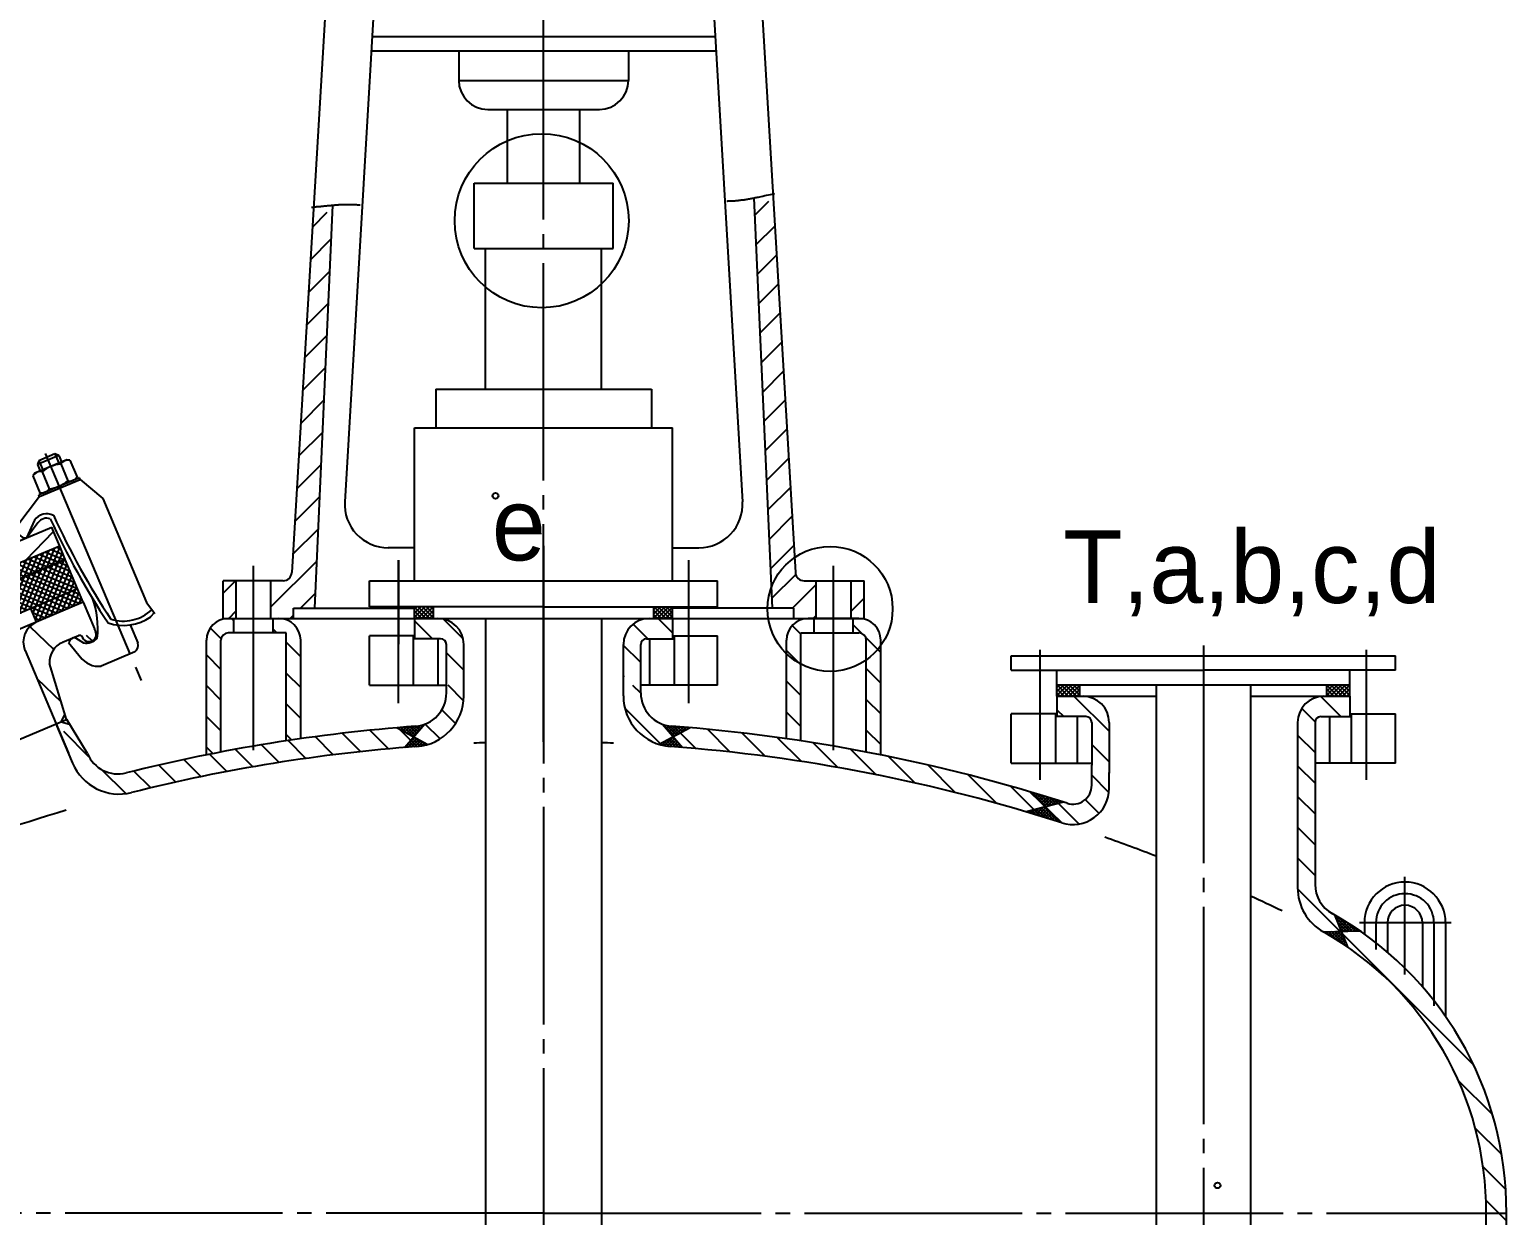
# Model space of a CAD drawing. Extents: x -1761 to -213, y -554 to 626.
# Drawn here: x -1680.3 to -1578.5, y 385.2 to 467 of the extents above; entities that cross this region are included whole.
import ezdxf

# ---------------------------------------------------------------- set-up
doc = ezdxf.new("R2010")
doc.units = 0
doc.linetypes.add('BORDER', pattern=[17, 12, -1, 1, -1, 1, -1])
doc.linetypes.add('DASHDOT', pattern=[18, 15, -1, 1, -1])
doc.layers.get('0').update_dxf_attribs({"color": 8, "linetype": 'CONTINUOUS'})
for name, color, linetype in [('1', 8, 'CONTINUOUS'), ('2', 94, 'DASHDOT'), ('6', 1, 'BORDER'), ('85', 7, 'CONTINUOUS')]:
    doc.layers.add(name, color=color, linetype=linetype)
doc.styles.add('STYLE1', font='cadt_en.shx', dxfattribs={"bigfont": 'cadt_hz.shx'})

# ---------------------------------------------------------------- blocks, each defined once
blk = doc.blocks.new('*U2')
at = {"layer": '1'}
for p, q in [((-624.04, 448.22), (-623.85, 448.41)), ((-624.04, 447.93), (-623.57, 448.41)), ((-624.04, 447.65), (-623.28, 448.41)), ((-624.04, 448.15), (-623.5, 447.61)), ((-624.02, 448.41), (-623.22, 447.61)), ((-623.8, 447.61), (-623, 448.41)), ((-623.73, 448.41), (-622.93, 447.61)), ((-623.52, 447.61), (-622.74, 448.39)), ((-623.45, 448.41), (-622.74, 447.7)), ((-623.17, 448.41), (-622.74, 447.98)), ((-622.89, 448.41), (-622.74, 448.26)), ((-624.04, 447.87), (-623.78, 447.61, 1)), ((-623.24, 447.61), (-622.74, 448.11)), ((-622.95, 447.61), (-622.74, 447.82))]:
    blk.add_line(p, q, dxfattribs=at)
blk = doc.blocks.new('*U8')
at = {"layer": '1'}
for p, q in [((-640.39, 448.41), (-640.54, 448.26)), ((-640.11, 448.41), (-640.54, 447.98)), ((-639.83, 448.41), (-640.54, 447.7)), ((-639.76, 447.61), (-640.54, 448.39)), ((-639.54, 448.41), (-640.34, 447.61)), ((-639.48, 447.61), (-640.28, 448.41)), ((-639.26, 448.41), (-640.06, 447.61)), ((-639.23, 447.65), (-639.99, 448.41)), ((-639.23, 448.15), (-639.78, 447.61)), ((-639.23, 447.93), (-639.71, 448.41)), ((-639.23, 448.22), (-639.43, 448.41)), ((-640.04, 447.61), (-640.54, 448.11)), ((-640.32, 447.61), (-640.54, 447.82, 1)), ((-639.23, 447.87), (-639.5, 447.61))]:
    blk.add_line(p, q, dxfattribs=at)
blk = doc.blocks.new('*U14')
for p, q in [((-577.62, 442.88), (-577.46, 443.04, 1)), ((-577.62, 442.6), (-577.18, 443.04)), ((-577.62, 442.32), (-576.89, 443.04)), ((-577.62, 443.02), (-576.84, 442.24)), ((-577.12, 442.24), (-577.62, 442.74)), ((-577.4, 442.24), (-577.62, 442.46)), ((-577.41, 442.24), (-576.61, 443.04)), ((-576.55, 442.24), (-577.35, 443.04)), ((-577.13, 442.24), (-576.33, 443.04)), ((-577.07, 443.04), (-576.27, 442.24)), ((-576.84, 442.24), (-576.04, 443.04)), ((-576.04, 442.29), (-576.79, 443.04)), ((-576.56, 442.24), (-576.04, 442.76)), ((-576.04, 442.58), (-576.51, 443.04)), ((-576.28, 442.24), (-576.04, 442.48)), ((-576.22, 443.04), (-576.04, 442.86))]:
    blk.add_line(p, q)
blk = doc.blocks.new('*U15')
for p, q in [((-596.24, 442.29), (-595.49, 443.04)), ((-596.24, 442.58), (-595.77, 443.04)), ((-596.06, 443.04), (-596.24, 442.86)), ((-595.72, 442.24), (-596.24, 442.76)), ((-596, 442.24), (-596.24, 442.48)), ((-595.43, 442.24), (-596.23, 443.04)), ((-595.21, 443.04), (-596.01, 442.24)), ((-595.15, 442.24), (-595.95, 443.04)), ((-595.72, 442.24), (-594.92, 443.04)), ((-594.87, 442.24), (-595.67, 443.04)), ((-594.66, 443.02), (-595.44, 442.24)), ((-594.66, 442.32), (-595.39, 443.04)), ((-595.16, 442.24), (-594.66, 442.74)), ((-594.66, 442.6), (-595.1, 443.04)), ((-594.88, 442.24), (-594.66, 442.46, 1)), ((-594.66, 442.88), (-594.82, 443.04))]:
    blk.add_line(p, q)
blk = doc.blocks.new('*U16')
for p, q in [((-639.31, 446.21), (-640.54, 447.44)), ((-637.18, 446.21), (-638.54, 447.57)), ((-624.46, 446.21), (-625.46, 447.21)), ((-622.74, 446.61), (-623.74, 447.61)), ((-637.14, 444.04), (-638.34, 445.24)), ((-624.94, 444.57), (-626.14, 445.77)), ((-626.07, 443.58), (-626.14, 443.65)), ((-637.16, 441.94), (-638.22, 443)), ((-624.94, 442.45), (-625.48, 442.98)), ((-638.65, 441.31), (-637.71, 440.36)), ((-623.49, 438.88), (-626.03, 441.42)), ((-640.37, 438.78), (-641.67, 440.08)), ((-638.77, 439.31), (-639.8, 440.33)), ((-621.13, 438.64), (-622.66, 440.17)), ((-662.99, 438.07), (-664.73, 439.81)), ((-648.03, 437.96), (-649.26, 439.19)), ((-646.15, 438.21), (-647.4, 439.46)), ((-644.26, 438.43), (-645.52, 439.69)), ((-642.33, 438.62), (-643.61, 439.9)), ((-618.77, 438.4), (-620.34, 439.97)), ((-616.36, 438.11), (-617.97, 439.72)), ((-613.88, 437.76), (-615.54, 439.41)), ((-611.34, 437.34), (-613.05, 439.04)), ((-653.49, 437.05), (-654.68, 438.25)), ((-651.69, 437.38), (-652.9, 438.59)), ((-651.09, 438.9), (-649.87, 437.68)), ((-608.73, 436.85), (-610.49, 438.61)), ((-606.04, 436.28), (-607.86, 438.1)), ((-660.45, 435.53), (-662.1, 437.18, 1)), ((-658.73, 435.93), (-659.89, 437.09)), ((-657, 436.33), (-658.17, 437.5)), ((-655.26, 436.7), (-656.44, 437.88)), ((-603.26, 435.62), (-605.15, 437.51)), ((-600.38, 434.86), (-602.35, 436.83)), ((-597.38, 433.98), (-599.45, 436.05)), ((-592.65, 435.62), (-593.84, 436.8)), ((-594.72, 433.44), (-596.43, 435.16)), ((-593.33, 434.17), (-594.29, 435.13))]:
    blk.add_line(p, q)
blk = doc.blocks.new('*U19')
for p, q in [((-578.05, 442.23), (-576.67, 440.84)), ((-579.36, 441.41), (-578.44, 440.49)), ((-579.64, 439.57), (-578.44, 438.37)), ((-579.64, 437.45), (-578.44, 436.25)), ((-579.64, 435.33), (-578.44, 434.13)), ((-579.64, 433.21), (-578.44, 432.01, 1))]:
    blk.add_line(p, q)
blk = doc.blocks.new('*U20')
for p, q in [((-595.04, 442.24), (-592.64, 439.85)), ((-596.24, 441.32), (-595.76, 440.84, 1)), ((-593.84, 438.92), (-592.64, 437.72))]:
    blk.add_line(p, q)
blk = doc.blocks.new('*U21')
for p, q in [((-578.44, 429.89), (-579.59, 431.04)), ((-567.51, 416.84), (-579.64, 428.97)), ((-566.2, 413.4), (-568.56, 415.76)), ((-565.56, 410.65), (-567.39, 412.48)), ((-565.29, 408.25), (-566.85, 409.81)), ((-565.24, 406.08), (-566.65, 407.49)), ((-565.24, 403.96), (-566.64, 405.36)), ((-566.48, 403.08), (-566.64, 403.24, 1))]:
    blk.add_line(p, q)
blk = doc.blocks.new('*U39')
at = {"layer": '1'}
for p, q in [((-641.65, 440.09), (-641.52, 439.96)), ((-641.62, 440.01), (-641.54, 440.1, 1)), ((-641.48, 439.94), (-641.3, 440.12)), ((-641.46, 440.1), (-641.06, 439.71)), ((-641.35, 439.86), (-641.07, 440.13)), ((-641.26, 440.12), (-640.6, 439.46)), ((-641.21, 439.79), (-640.84, 440.15)), ((-641.07, 439.71), (-640.61, 440.17)), ((-641.06, 440.13), (-640.49, 439.56)), ((-640.93, 439.64), (-640.38, 440.19)), ((-640.87, 440.15), (-640.39, 439.67)), ((-640.79, 439.56), (-640.13, 440.23)), ((-640.67, 440.17), (-640.29, 439.79)), ((-640.66, 439.49), (-639.86, 440.29)), ((-640.47, 440.18), (-640.19, 439.9)), ((-640.28, 440.2), (-640.1, 440.01)), ((-640.11, 440.24), (-640, 440.13)), ((-639.94, 440.28), (-639.9, 440.24)), ((-641.22, 438.72), (-640.52, 439.42)), ((-640.99, 438.74), (-640.38, 439.34)), ((-640.98, 438.99), (-640.74, 438.76)), ((-640.88, 439.11), (-640.55, 438.77)), ((-640.78, 439.22), (-640.35, 438.79)), ((-640.76, 438.75), (-640.24, 439.27)), ((-640.69, 439.33), (-640.16, 438.81)), ((-640.59, 439.45), (-639.98, 438.84)), ((-640.53, 438.77), (-640.11, 439.19)), ((-640.29, 438.79), (-639.97, 439.12)), ((-640.14, 439.21), (-639.8, 438.87)), ((-640.05, 438.82), (-639.83, 439.04)), ((-641.18, 438.76), (-641.14, 438.72)), ((-641.08, 438.88), (-640.94, 438.74)), ((-639.78, 438.88), (-639.69, 438.97)), ((-639.68, 438.96), (-639.64, 438.92))]:
    blk.add_line(p, q, dxfattribs=at)
blk = doc.blocks.new('*U40')
at = {"layer": '1'}
for p, q in [((-622.62, 439.49), (-623.42, 440.29)), ((-623.34, 440.28), (-623.38, 440.24)), ((-623.17, 440.24), (-623.28, 440.13)), ((-623, 440.2), (-623.18, 440.01)), ((-622.48, 439.56), (-623.15, 440.23)), ((-622.81, 440.18), (-623.08, 439.9)), ((-622.61, 440.17), (-622.99, 439.79)), ((-622.35, 439.64), (-622.9, 440.19)), ((-622.41, 440.15), (-622.89, 439.67)), ((-622.21, 440.13), (-622.79, 439.56)), ((-622.02, 440.12), (-622.68, 439.46)), ((-622.21, 439.71), (-622.67, 440.17)), ((-622.07, 439.79), (-622.44, 440.15)), ((-621.82, 440.1), (-622.22, 439.71)), ((-621.93, 439.86), (-622.2, 440.13)), ((-621.8, 439.94), (-621.97, 440.12)), ((-621.63, 440.09), (-621.76, 439.96)), ((-621.66, 440.01), (-621.74, 440.1)), ((-623.14, 439.21), (-623.47, 438.87)), ((-623.23, 438.82), (-623.45, 439.04)), ((-622.98, 438.79), (-623.31, 439.12)), ((-622.69, 439.45), (-623.3, 438.84)), ((-622.75, 438.77), (-623.17, 439.19)), ((-622.59, 439.33), (-623.12, 438.81)), ((-622.52, 438.75), (-623.03, 439.27)), ((-622.49, 439.22), (-622.93, 438.79)), ((-622.29, 438.74), (-622.9, 439.34)), ((-622.06, 438.72), (-622.76, 439.42)), ((-622.4, 439.11), (-622.73, 438.77)), ((-622.3, 438.99), (-622.53, 438.76)), ((-623.6, 438.96), (-623.64, 438.92)), ((-623.5, 438.88), (-623.59, 438.97)), ((-622.2, 438.88), (-622.34, 438.74)), ((-622.1, 438.76), (-622.14, 438.72, 1))]:
    blk.add_line(p, q, dxfattribs=at)
blk = doc.blocks.new('*U41')
at = {"layer": '1'}
for p, q in [((-598.08, 435.61), (-598.04, 435.64, 1)), ((-597.97, 435.51), (-597.88, 435.6)), ((-596.97, 434.65), (-597.93, 435.61)), ((-597.86, 435.4), (-597.72, 435.55)), ((-597.75, 435.3), (-597.55, 435.5)), ((-597.64, 435.2), (-597.39, 435.45)), ((-597.63, 435.52), (-596.8, 434.69)), ((-597.54, 435.09), (-597.23, 435.4)), ((-597.43, 434.99), (-597.07, 435.35)), ((-597.33, 435.43), (-596.63, 434.73)), ((-597.32, 434.88), (-596.9, 435.3)), ((-597.21, 434.78), (-596.74, 435.25)), ((-597.1, 434.68), (-596.58, 435.2)), ((-596.46, 434.78), (-597.02, 435.34)), ((-596.91, 434.66), (-596.42, 435.15)), ((-596.71, 435.24), (-596.29, 434.82)), ((-596.62, 434.74), (-596.26, 435.1)), ((-596.41, 435.15), (-596.13, 434.87)), ((-596.33, 434.81), (-596.09, 435.05)), ((-595.96, 434.91), (-596.1, 435.05)), ((-596.04, 434.89), (-595.93, 435)), ((-598.35, 434.28), (-598.34, 434.29)), ((-598.27, 434.25), (-598.31, 434.29)), ((-598.19, 434.23), (-598.06, 434.36)), ((-598.14, 434.34), (-597.97, 434.16)), ((-598.03, 434.18), (-597.77, 434.44)), ((-597.66, 434.07), (-597.98, 434.38)), ((-597.86, 434.13), (-597.48, 434.51)), ((-597.36, 433.98), (-597.81, 434.43)), ((-597.7, 434.08), (-597.19, 434.59)), ((-597.64, 434.47), (-597.05, 433.88)), ((-597.54, 434.03), (-597, 434.57)), ((-596.74, 433.78), (-597.47, 434.51)), ((-597.38, 433.98), (-596.89, 434.47)), ((-597.3, 434.56), (-596.43, 433.69)), ((-597.21, 433.93), (-596.78, 434.36)), ((-597.13, 434.6), (-596.12, 433.59)), ((-597.05, 433.88), (-596.67, 434.26)), ((-596.89, 433.83), (-596.56, 434.16)), ((-596.73, 433.78), (-596.46, 434.05)), ((-596.57, 433.73), (-596.35, 433.95)), ((-596.4, 433.68), (-596.24, 433.84)), ((-596.24, 433.63), (-596.13, 433.74)), ((-596.08, 433.58), (-596.02, 433.64)), ((-595.92, 433.53), (-595.92, 433.53))]:
    blk.add_line(p, q, dxfattribs=at)
blk = doc.blocks.new('*U42')
at = {"layer": '1'}
for p, q in [((-577.08, 427.13), (-577.05, 427.15, 1)), ((-577.03, 427.02), (-576.07, 426.06)), ((-577.02, 426.97), (-576.92, 427.07)), ((-576.96, 426.82), (-576.79, 426.99)), ((-576.89, 426.67), (-576.65, 426.91)), ((-576.83, 426.52), (-576.52, 426.83)), ((-575.87, 426.06), (-576.82, 427.01)), ((-576.77, 426.37), (-576.39, 426.75)), ((-577.81, 425.97), (-577.78, 426)), ((-577.51, 425.79), (-577.72, 426)), ((-577.68, 425.89), (-577.56, 426.01)), ((-577.54, 425.81), (-577.34, 426.01)), ((-576.96, 425.46), (-577.51, 426.01)), ((-577.41, 425.73), (-577.12, 426.02)), ((-576.35, 425.06), (-577.31, 426.02)), ((-577.28, 425.65), (-576.9, 426.03)), ((-577.14, 425.57), (-576.68, 426.04)), ((-576.32, 425.24), (-577.1, 426.02)), ((-577.01, 425.49), (-576.59, 425.92)), ((-576.28, 426.05), (-576.89, 426.66)), ((-576.46, 425.6), (-576.89, 426.03)), ((-576.88, 425.41), (-576.53, 425.76)), ((-576.48, 426.04), (-576.75, 426.31)), ((-576.71, 426.22), (-576.26, 426.67)), ((-576.6, 425.95), (-576.69, 426.04)), ((-576.65, 426.07), (-576.13, 426.59)), ((-576.46, 426.04), (-576, 426.51)), ((-575.66, 426.07), (-576.28, 426.68)), ((-576.24, 426.05), (-575.87, 426.42)), ((-576.02, 426.06), (-575.74, 426.34)), ((-575.81, 426.06), (-575.62, 426.25)), ((-575.67, 426.29), (-575.46, 426.08)), ((-575.59, 426.07), (-575.49, 426.17)), ((-575.37, 426.08), (-575.36, 426.08)), ((-576.75, 425.33), (-576.47, 425.61)), ((-576.63, 425.24), (-576.41, 425.46)), ((-576.5, 425.16), (-576.35, 425.31)), ((-576.37, 425.07), (-576.29, 425.16)), ((-576.24, 424.99), (-576.22, 425.01))]:
    blk.add_line(p, q, dxfattribs=at)
blk = doc.blocks.new('*U44')
at = {"layer": '1'}
for p, q in [((-653.15, 447.61), (-652.99, 447.44)), ((-614.49, 447.13), (-613.89, 446.53)), ((-609.69, 446.57), (-610.29, 447.17)), ((-654.63, 446.96), (-653.88, 446.21)), ((-650.29, 446.87), (-650.03, 446.61)), ((-608.39, 445.27), (-609.43, 446.31)), ((-654.89, 445.1), (-653.89, 444.1)), ((-649.39, 445.97), (-648.39, 444.97)), ((-614.89, 445.41), (-613.89, 444.41)), ((-609.39, 444.15), (-608.39, 443.15)), ((-649.39, 443.84), (-648.39, 442.84)), ((-614.89, 443.29), (-613.89, 442.29)), ((-654.89, 442.98), (-653.89, 441.98)), ((-609.39, 442.03), (-608.39, 441.03)), ((-649.39, 441.72), (-648.39, 440.72)), ((-614.89, 441.16), (-613.89, 440.16)), ((-654.89, 440.86), (-653.89, 439.86)), ((-649.39, 439.6), (-649.02, 439.23)), ((-609.39, 439.91), (-608.39, 438.91)), ((-654.89, 438.74), (-654.44, 438.29, 1))]:
    blk.add_line(p, q, dxfattribs=at)
blk = doc.blocks.new('*U77')
for p, q in [((-616.91, 476.65), (-616.82, 476.66)), ((-616.82, 476.66), (-616.73, 476.68)), ((-616.73, 476.68), (-616.63, 476.71)), ((-616.63, 476.71), (-616.51, 476.73)), ((-616.51, 476.73), (-616.39, 476.76)), ((-616.39, 476.76), (-616.26, 476.79)), ((-616.26, 476.79), (-616.13, 476.81)), ((-616.13, 476.81), (-616, 476.84)), ((-616, 476.84), (-615.88, 476.87)), ((-615.88, 476.87), (-615.78, 476.89)), ((-615.78, 476.89), (-615.69, 476.91)), ((-619, 476.38), (-618.97, 476.38, 1)), ((-618.97, 476.38), (-618.93, 476.39)), ((-618.93, 476.39), (-618.89, 476.39)), ((-618.89, 476.39), (-618.84, 476.39)), ((-618.84, 476.39), (-618.78, 476.39)), ((-618.78, 476.39), (-618.73, 476.4)), ((-618.73, 476.4), (-618.67, 476.4)), ((-618.67, 476.4), (-618.62, 476.4)), ((-618.62, 476.4), (-618.56, 476.41)), ((-618.56, 476.41), (-618.5, 476.41)), ((-618.5, 476.41), (-618.45, 476.41)), ((-618.45, 476.41), (-618.39, 476.42)), ((-618.39, 476.42), (-618.34, 476.42)), ((-618.34, 476.42), (-618.29, 476.43)), ((-618.29, 476.43), (-618.23, 476.43)), ((-618.23, 476.43), (-618.18, 476.44)), ((-618.18, 476.44), (-618.13, 476.44)), ((-618.13, 476.44), (-618.08, 476.45)), ((-618.08, 476.45), (-618.02, 476.46)), ((-618.02, 476.46), (-617.97, 476.46)), ((-617.97, 476.46), (-617.92, 476.47)), ((-617.92, 476.47), (-617.87, 476.48)), ((-617.87, 476.48), (-617.81, 476.48)), ((-617.81, 476.48), (-617.75, 476.49)), ((-617.75, 476.49), (-617.69, 476.5)), ((-617.69, 476.5), (-617.63, 476.51)), ((-617.63, 476.51), (-617.57, 476.52)), ((-617.57, 476.52), (-617.51, 476.53)), ((-617.51, 476.53), (-617.44, 476.54)), ((-617.44, 476.54), (-617.38, 476.56)), ((-617.38, 476.56), (-617.32, 476.57)), ((-617.32, 476.57), (-617.25, 476.58)), ((-617.25, 476.58), (-617.19, 476.59)), ((-617.19, 476.59), (-617.12, 476.6)), ((-617.12, 476.6), (-617.06, 476.62)), ((-617.06, 476.62), (-616.99, 476.63)), ((-616.99, 476.63), (-616.91, 476.65))]:
    blk.add_line(p, q)
blk = doc.blocks.new('*U78')
for p, q in [((-647.65, 475.96), (-647.63, 475.97, 1)), ((-647.63, 475.97), (-647.6, 475.97)), ((-647.6, 475.97), (-647.57, 475.97)), ((-647.57, 475.97), (-647.54, 475.97)), ((-647.54, 475.97), (-647.51, 475.98)), ((-647.51, 475.98), (-647.47, 475.98)), ((-647.47, 475.98), (-647.43, 475.98)), ((-647.43, 475.98), (-647.39, 475.99)), ((-647.39, 475.99), (-647.35, 475.99)), ((-647.35, 475.99), (-647.3, 476)), ((-647.3, 476), (-647.25, 476)), ((-647.25, 476), (-647.21, 476)), ((-647.21, 476), (-647.16, 476.01)), ((-647.16, 476.01), (-647.11, 476.01)), ((-647.11, 476.01), (-647.06, 476.02)), ((-647.06, 476.02), (-647.02, 476.02)), ((-647.02, 476.02), (-646.97, 476.03)), ((-646.97, 476.03), (-646.92, 476.03)), ((-646.92, 476.03), (-646.88, 476.04)), ((-646.88, 476.04), (-646.83, 476.04)), ((-646.83, 476.04), (-646.78, 476.05)), ((-646.78, 476.05), (-646.74, 476.05)), ((-646.74, 476.05), (-646.69, 476.06)), ((-646.69, 476.06), (-646.64, 476.06)), ((-646.64, 476.06), (-646.6, 476.06)), ((-646.6, 476.06), (-646.55, 476.07)), ((-646.55, 476.07), (-646.51, 476.07)), ((-646.51, 476.07), (-646.46, 476.08)), ((-646.46, 476.08), (-646.41, 476.08)), ((-646.41, 476.08), (-646.37, 476.09)), ((-646.37, 476.09), (-646.32, 476.09)), ((-646.32, 476.09), (-646.27, 476.1)), ((-646.27, 476.1), (-646.23, 476.1)), ((-646.23, 476.1), (-646.18, 476.1)), ((-646.18, 476.1), (-646.13, 476.11)), ((-646.13, 476.11), (-646.09, 476.11)), ((-646.09, 476.11), (-646.04, 476.12)), ((-646.04, 476.12), (-646, 476.12)), ((-646, 476.12), (-645.95, 476.12)), ((-645.95, 476.12), (-645.9, 476.13)), ((-645.9, 476.13), (-645.86, 476.13)), ((-645.86, 476.13), (-645.81, 476.13)), ((-645.81, 476.13), (-645.76, 476.14)), ((-645.76, 476.14), (-645.72, 476.14)), ((-645.72, 476.14), (-645.67, 476.14)), ((-645.67, 476.14), (-645.62, 476.14)), ((-645.62, 476.14), (-645.57, 476.15)), ((-645.57, 476.15), (-645.52, 476.15)), ((-645.52, 476.15), (-645.47, 476.15)), ((-645.47, 476.15), (-645.42, 476.15)), ((-645.42, 476.15), (-645.37, 476.15)), ((-645.37, 476.15), (-645.32, 476.15)), ((-645.32, 476.15), (-645.27, 476.15)), ((-645.27, 476.15), (-645.22, 476.15)), ((-645.22, 476.15), (-645.17, 476.15)), ((-645.17, 476.15), (-645.12, 476.15)), ((-645.12, 476.15), (-645.07, 476.15)), ((-645.07, 476.15), (-645.02, 476.15)), ((-645.02, 476.15), (-644.97, 476.15)), ((-644.97, 476.15), (-644.92, 476.15)), ((-644.92, 476.15), (-644.87, 476.15)), ((-644.87, 476.15), (-644.82, 476.15)), ((-644.82, 476.15), (-644.77, 476.15)), ((-644.77, 476.15), (-644.71, 476.14)), ((-644.71, 476.14), (-644.65, 476.14)), ((-644.65, 476.14), (-644.6, 476.14)), ((-644.6, 476.14), (-644.54, 476.14)), ((-644.54, 476.14), (-644.48, 476.13)), ((-644.48, 476.13), (-644.42, 476.13)), ((-644.42, 476.13), (-644.37, 476.13)), ((-644.37, 476.13), (-644.33, 476.13)), ((-644.33, 476.13), (-644.29, 476.12))]:
    blk.add_line(p, q)
blk = doc.blocks.new('*U80')
at = {"layer": '85'}
for p, q in [((-617.07, 475.41), (-616.11, 476.37)), ((-647.58, 474.59), (-646.56, 475.62, 1)), ((-616.98, 473.38), (-615.7, 474.66)), ((-647.72, 472.34), (-646.28, 473.78)), ((-616.89, 471.35), (-615.58, 472.66)), ((-647.85, 470.08), (-646.38, 471.56)), ((-616.8, 469.32), (-615.46, 470.66)), ((-647.99, 467.83), (-646.48, 469.34)), ((-616.71, 467.29), (-615.34, 468.65)), ((-648.12, 465.57), (-646.58, 467.12)), ((-616.62, 465.26), (-615.22, 466.65)), ((-648.26, 463.32), (-646.68, 464.9)), ((-616.53, 463.22), (-615.1, 464.65)), ((-648.39, 461.06), (-646.78, 462.68)), ((-616.44, 461.19), (-614.98, 462.65)), ((-648.52, 458.81), (-646.87, 460.46)), ((-616.35, 459.16), (-614.86, 460.65)), ((-616.26, 457.13), (-614.74, 458.64)), ((-648.66, 456.55), (-646.97, 458.23)), ((-616.17, 455.1), (-614.62, 456.64)), ((-648.79, 454.29), (-647.07, 456.01)), ((-616.07, 453.07), (-614.51, 454.64)), ((-648.93, 452.04), (-647.17, 453.79)), ((-615.98, 451.04), (-614.39, 452.64)), ((-650.44, 448.4), (-647.27, 451.57)), ((-615.89, 449.01), (-614.25, 450.65)), ((-648.41, 448.31), (-647.37, 449.35)), ((-614.47, 448.31), (-612.84, 449.94)), ((-649.11, 447.61), (-648.89, 447.83)), ((-613.05, 447.61), (-612.84, 447.82))]:
    blk.add_line(p, q, dxfattribs=at)
blk = doc.blocks.new('*U81')
at = {"layer": '1'}
for p, q in [((-653.74, 449.35), (-652.88, 450.21, 1)), ((-653.35, 447.61), (-652.84, 448.13))]:
    blk.add_line(p, q, dxfattribs=at)
blk = doc.blocks.new('*U82')
at = {"layer": '85'}
blk.add_line((-610.44, 448.1), (-609.54, 449, 1), dxfattribs=at)
blk = doc.blocks.new('*U83')
for p, q in [((-666.44, 458.48), (-666.18, 457.85)), ((-665.34, 458.95), (-665.07, 458.32))]:
    blk.add_line(p, q)
at = {"layer": '1'}
for p, q in [((-679.83, 463.28), (-699.18, 455.12)), ((-679.13, 461.63), (-679.83, 463.28)), ((-682.94, 460.35), (-683.52, 461.73)), ((-681.99, 460.42), (-679.13, 461.63)), ((-682.11, 460.7), (-695.74, 454.94)), ((-682.03, 460.51), (-695.66, 454.76)), ((-682.11, 460.7), (-681.06, 458.21)), ((-664.52, 458.55), (-666.73, 457.62)), ((-665.07, 458.84), (-666.55, 458.22)), ((-666.44, 458.48), (-666.55, 458.22)), ((-665.34, 458.95), (-666.44, 458.48)), ((-665.07, 458.84), (-665.34, 458.95)), ((-665.07, 458.84), (-664.89, 458.4)), ((-664.3, 458.53), (-664.52, 458.55)), ((-664.3, 458.53), (-663.81, 457.36, 6.28)), ((-681.06, 458.21), (-694.69, 452.45)), ((-694.57, 452.18), (-680.94, 457.93)), ((-680.94, 457.93), (-682.41, 457.31)), ((-680.94, 457.93), (-681.06, 458.21)), ((-680.94, 457.93), (-680.39, 456.64)), ((-666.73, 457.62), (-666.86, 457.45)), ((-666.86, 457.45), (-666.37, 456.28, 6.28)), ((-666.55, 458.22), (-666.36, 457.77)), ((-663.65, 457.31), (-666.45, 456.13)), ((-666.22, 457.72), (-665.73, 456.55)), ((-664.94, 458.26), (-664.45, 457.09, 6.28)), ((-663.81, 457.36), (-663.94, 457.19, 6.28)), ((-663.6, 457.2), (-663.65, 457.31)), ((-694.91, 455.29), (-695.5, 456.67)), ((-666.4, 456.02), (-663.6, 457.2)), ((-663.94, 457.19), (-666.15, 456.25)), ((-663.6, 457.2), (-662.04, 455.87)), ((-682.04, 455.4), (-680.74, 452.31, 6.28)), ((-666.4, 456.02), (-667.97, 453.96)), ((-666.4, 456.02), (-666.45, 456.13)), ((-666.15, 456.25), (-666.37, 456.28)), ((-662.04, 455.87), (-659.02, 448.7)), ((-699.18, 455.12), (-698.48, 453.46)), ((-698.48, 453.46), (-695.62, 454.66)), ((-695.74, 454.94), (-694.69, 452.45, 6.28)), ((-683.37, 454.95), (-681.65, 450.86, 6.28)), ((-666.75, 454.39), (-667.3, 453.17, 6.28)), ((-665.56, 453.89), (-669.23, 452.34)), ((-667.3, 453.17), (-666.51, 454.22)), ((-665.01, 452.6), (-665.56, 453.89, 6.28)), ((-665.56, 453.89), (-665.53, 453.82)), ((-694.69, 452.45), (-694.57, 452.18)), ((-694.57, 452.18), (-693.1, 452.8)), ((-665.01, 452.6), (-673.59, 448.98)), ((-664.62, 451.68), (-665.01, 452.6, 6.28)), ((-664.62, 451.68), (-701.48, 436.13)), ((-694.57, 452.18), (-694.03, 450.89)), ((-691.99, 451.2), (-690.69, 448.11)), ((-690.74, 451.84), (-689.02, 447.75)), ((-668.49, 450.05), (-664.62, 451.68, 6.28)), ((-667.85, 450.32), (-668.24, 451.24, 6.28)), ((-663.77, 449.66), (-664.62, 451.68, 6.28)), ((-668.98, 450.93), (-697.9, 438.72, 6.28)), ((-663.77, 449.66), (-700.62, 434.1)), ((-663.77, 449.66), (-667.64, 448.02)), ((-663.38, 448.73), (-663.77, 449.66)), ((-663.38, 448.73), (-700.23, 433.18)), ((-668.69, 448.45), (-668.92, 449, 6.28)), ((-666.6, 447.37), (-666.99, 448.29)), ((-663.38, 448.73), (-666.6, 447.37)), ((-663.38, 448.73), (-662.6, 446.89)), ((-659.02, 448.7), (-658.45, 447.95)), ((-660.15, 447.17), (-659.63, 445.93, 6.28)), ((-658.49, 448), (-658.74, 447.72)), ((-663.71, 446.42), (-664.81, 445.96, 6.28)), ((-663.92, 446.28), (-663.37, 445.93)), ((-662.52, 446.71), (-662.6, 446.89)), ((-667.4, 445.41), (-664.41, 438.32)), ((-664.39, 445.96), (-663.48, 444.83)), ((-659.83, 445.3), (-662.15, 444.32)), ((-664.53, 440.65), (-665.71, 444.5)), ((-701.86, 437.05), (-693.29, 440.67)), ((-693.64, 428.36), (-664.53, 440.65)), ((-702.41, 438.34), (-698.74, 439.89)), ((-701.68, 439.19), (-701.49, 438.73)), ((-702.41, 438.34), (-705.33, 437.19)), ((-702.6, 438.8), (-702.38, 438.26)), ((-701.86, 437.05), (-702.49, 438.52)), ((-698.25, 437.49), (-698.64, 438.41, 6.28)), ((-705.89, 433.47), (-705.33, 437.19)), ((-702.17, 432.79), (-701.86, 437.05)), ((-701.48, 436.13), (-701.86, 437.05)), ((-697.61, 437.76), (-701.48, 436.13)), ((-696.32, 436.78), (-696.56, 437.33)), ((-705.49, 436.1), (-716.51, 431.45, 6.28)), ((-700.62, 434.1), (-701.48, 436.13, 6.28)), ((-700.62, 434.1), (-696.75, 435.73)), ((-697.01, 434.54), (-697.4, 435.46, 6.28)), ((-718.23, 434.19), (-721.5, 432.81)), ((-717.11, 431.55), (-718.23, 434.19)), ((-705.75, 434.39), (-713.79, 431)), ((-700.23, 433.18), (-700.62, 434.1)), ((-700.23, 433.18), (-697.01, 434.54)), ((-705.89, 433.47), (-702.17, 432.79)), ((-705.32, 433.37), (-705.43, 432.51, 6.28)), ((-700.23, 433.18), (-699.45, 431.34)), ((-695.04, 433.74), (-691.52, 425.41)), ((-721.5, 432.81), (-723.12, 432.12)), ((-720.09, 424.93), (-723.12, 432.12)), ((-708.37, 430.09), (-720.96, 432.2)), ((-702.52, 432.86), (-702.74, 430.71)), ((-698.35, 431.8), (-697.24, 432.27, 6.28)), ((-693.64, 428.36), (-695.57, 431.9, 6.28)), ((-722.86, 431.49), (-744.18, 422.5)), ((-699.38, 431.15), (-699.45, 431.34)), ((-708.49, 426.42), (-721.14, 428.47)), ((-715.19, 427), (-720.09, 424.93, 6.28)), ((-715.19, 427), (-715.3, 427.26)), ((-720.26, 425.35), (-741.58, 416.35)), ((-747.06, 421.6), (-744.29, 422.77)), ((-741.47, 416.07), (-744.29, 422.77)), ((-744.23, 414.91), (-747.06, 421.6, 6.28)), ((-741.47, 416.07), (-744.23, 414.91))]:
    blk.add_line(p, q, dxfattribs=at)
for centre, radius in [((-702.14, 438.99), 0.5), ((-703.94, 436.3), 0.719), ((-704.07, 434.18), 0.701), ((-719.18, 430.17), 0.928)]:
    blk.add_circle(centre, radius, dxfattribs=at)
for centre, radius, start, end in [((-664.43, 457.92), 0.613, 78.5012, 147.2696), ((-681.71, 455.65), 1.8, 112.9182, 202.8854), ((-666.34, 457.12), 0.613, 78.5012, 147.2696), ((-664.73, 455.97), 2.29, 95.2974, 130.4734), ((-664.33, 457.69), 0.613, 258.5012, 327.2696), ((-666.24, 456.88), 0.613, 258.5012, 327.2696), ((-665.94, 458.83), 2.29, 275.2974, 310.4734), ((-665.9, 453.76), 1.06, 64.1159, 143.6155), ((-665.9, 453.76), 0.761, 71.6309, 143.6155), ((-615.65, 477.54), 55.07, 204.7452, 213.3046), ((-615.65, 477.54), 54.77, 204.6223, 213.1929), ((-667.33, 453.82), 0.655, 168.0534, 272.2127), ((-692.4, 451.14), 1.8, 22.8854, 112.8526), ((-679.26, 452.93), 1.6, 202.8854, 280.7775), ((-671.56, 457.87), 6, 267.5121, 292.8854), ((-673.17, 420.93), 30.98, 87.5121, 100.7775), ((-679.99, 451.56), 1.8, 202.8854, 282.3764), ((-673.17, 420.5), 30, 87.0435, 102.3764), ((-671.32, 456.46), 6, 267.0435, 292.8854), ((-668.18, 449.31), 0.8, 112.8854, 202.8854), ((-667.95, 448.76), 0.8, 202.8854, 292.8854), ((-668.56, 446.91), 6.18, 353.9026, 379.7623), ((-660.63, 450.32), 2.89, 252.9516, 313.19), ((-692.16, 447.49), 1.6, 304.9933, 382.8854), ((-690.68, 447.05), 1.8, 303.3944, 382.8854), ((-666.02, 445.99), 1.5, 112.8854, 202.8854), ((-660.62, 450.45), 3.32, 251.6076, 304.6072), ((-673.48, 420.8), 30.98, 124.9933, 138.2587), ((-663.94, 445.82), 0.461, 87.2292, 163.0421), ((-663.63, 446.24), 0.2, 22.8854, 112.8854), ((-662.99, 446.51), 0.5, 202.8854, 382.8854), ((-663.19, 446.96), 1.05, 260.2208, 317.7706), ((-673.17, 420.5), 30, 123.3944, 138.7273), ((-664.22, 444.58), 1.5, 112.8854, 183.0865), ((-660.14, 445.75), 0.545, 303.9457, 379.8991), ((-662.31, 445.89), 1.58, 215.8107, 276.1279), ((-701.07, 445.42), 6, 292.8854, 318.2587), ((-700.23, 444.25), 6, 292.8854, 318.7273), ((-697.3, 437.02), 0.8, 22.8854, 112.8854), ((-697.06, 436.47), 0.8, 292.8854, 382.8854), ((-696.42, 433.16), 1.5, 22.8854, 112.8854), ((-720.55, 430.31), 1.93, 102.2681, 262.9894), ((-708.55, 433.3), 3.22, 273.3417, 345.7731), ((-696.67, 430.88), 1.5, 42.6843, 112.8854), ((-698.92, 431.35), 0.5, 202.8854, 382.8854), ((-698.27, 431.62), 0.2, 112.8854, 202.8854), ((-707.69, 431.36), 5, 260.786, 352.5214), ((-740.98, 420.23), 6.23, 167.2106, 238.5602)]:
    blk.add_arc(centre, radius, start, end, dxfattribs=at)
at = {"layer": '2'}
for p, q in [((-677.51, 453.8), (-681.64, 463.58)), ((-676.19, 427.65), (-690.23, 460.9)), ((-666, 458.99), (-659.08, 442.58)), ((-693.96, 446.48), (-698.4, 457)), ((-667.07, 447.06), (-665.42, 445.48)), ((-663.19, 446.45), (-662.77, 446.06)), ((-666.59, 443.48), (-664.9, 441.87))]:
    blk.add_line(p, q, dxfattribs=at)
at = {"layer": '6'}
for p, q in [((-681.11, 462.75), (-682.02, 460.5)), ((-680.06, 463.19), (-681.02, 460.83)), ((-679.49, 462.47), (-679.98, 461.27)), ((-683.19, 461.87), (-683.38, 461.4)), ((-682.15, 462.31), (-682.94, 460.36)), ((-683.38, 458.58), (-683.86, 457.4)), ((-689.33, 457.43), (-689.52, 456.96)), ((-678.93, 457.48), (-680.21, 454.33)), ((-677.89, 457.92), (-679.16, 454.77)), ((-695.7, 456.59), (-696.66, 454.23)), ((-681.77, 456.06), (-680.65, 457.24)), ((-681.12, 456.34), (-681.45, 455.53)), ((-679.97, 457.04), (-681.01, 454.49)), ((-677.29, 457.26), (-678.12, 455.21)), ((-698.83, 455.27), (-699.03, 454.76)), ((-697.78, 455.71), (-698.59, 453.72)), ((-696.74, 456.15), (-697.7, 453.79)), ((-695.45, 455.06), (-695.14, 455.83)), ((-692.83, 455.56), (-693.31, 454.39)), ((-687.17, 456.01), (-687.36, 455.55)), ((-683.21, 454.56), (-682.05, 455.77)), ((-676.85, 456.22), (-677.08, 455.65)), ((-682.25, 452.3), (-681.2, 453.4)), ((-667.34, 451.62), (-665.44, 453.61)), ((-692.36, 451.5), (-691.32, 452.58, 1)), ((-666.26, 450.99), (-665.73, 452.3)), ((-665.87, 451.16), (-665.34, 452.47)), ((-665.6, 452.36), (-664.77, 452.02)), ((-665.48, 451.32), (-664.98, 452.54)), ((-665.21, 452.52), (-664.93, 452.41)), ((-692.68, 451.28), (-693.76, 448.61)), ((-681.16, 450.19), (-679.93, 451.48)), ((-678.14, 450.09), (-676.59, 451.72)), ((-674.67, 450.47), (-673.29, 451.9)), ((-671.56, 450.46), (-670.02, 452.07)), ((-668.17, 451.08), (-668.07, 451.31)), ((-668, 450.69), (-667.68, 451.48)), ((-667.95, 451.37), (-666.64, 450.83)), ((-667.82, 450.33), (-667.29, 451.64)), ((-667.55, 451.53), (-666.24, 451)), ((-667.43, 450.5), (-666.9, 451.81)), ((-667.16, 451.7), (-665.85, 451.16)), ((-667.04, 450.66), (-666.51, 451.97)), ((-666.77, 451.86), (-665.46, 451.33)), ((-666.65, 450.83), (-666.12, 452.14)), ((-666.65, 448.44), (-665.48, 451.32)), ((-666.38, 452.03), (-665.07, 451.49)), ((-666.26, 448.6), (-665.09, 451.49)), ((-665.99, 452.19), (-664.68, 451.66)), ((-665.87, 448.77), (-664.7, 451.65)), ((-665.48, 448.93), (-664.49, 451.36)), ((-664.27, 450.84), (-665.46, 451.33)), ((-665.09, 451.49), (-664.82, 452.14)), ((-665.07, 451.49), (-664.44, 451.23)), ((-664.7, 451.65), (-664.65, 451.75)), ((-664.68, 451.66), (-664.6, 451.63)), ((-696.39, 448.51), (-695.61, 450.44)), ((-694.56, 450.88), (-695.84, 447.73)), ((-694.8, 448.17), (-693.63, 451.06)), ((-692.71, 449.05), (-692.24, 450.23)), ((-691.24, 449.42), (-690.18, 450.52)), ((-668.63, 448.34), (-667.82, 450.33)), ((-668.41, 448.1), (-667.43, 450.5)), ((-668.2, 451.14), (-667.03, 450.67)), ((-668.13, 447.98), (-667.04, 450.66)), ((-668.03, 450.75), (-667.42, 450.5)), ((-667.87, 450.36), (-667.81, 450.34)), ((-667.81, 447.97), (-666.65, 450.83)), ((-667.81, 450.34), (-664.93, 449.17)), ((-667.43, 448.11), (-666.26, 450.99)), ((-664.53, 449.33), (-667.42, 450.5)), ((-667.04, 448.27), (-665.87, 451.16)), ((-667.03, 450.67), (-664.14, 449.5)), ((-666.64, 450.83), (-663.78, 449.67)), ((-663.94, 450.06), (-666.24, 451)), ((-665.85, 451.16), (-664.11, 450.45)), ((-665.09, 449.1), (-664.32, 450.97)), ((-664.69, 449.26), (-664.16, 450.58)), ((-664.3, 449.43), (-663.99, 450.19)), ((-696.65, 450), (-696.83, 449.55)), ((-668.97, 449.19), (-666.88, 448.34)), ((-668.96, 449.13), (-668.61, 449.99)), ((-666.49, 448.51), (-668.96, 449.51)), ((-668.83, 449.78), (-666.1, 448.67)), ((-668.8, 448.72), (-668.21, 450.17)), ((-665.71, 448.84), (-668.58, 450)), ((-665.32, 449), (-668.2, 450.17)), ((-665.23, 447.95), (-664.69, 449.26)), ((-664.93, 449.17), (-663.62, 448.63)), ((-664.84, 448.12), (-664.3, 449.43)), ((-664.53, 449.33), (-663.45, 448.89)), ((-664.45, 448.28), (-663.91, 449.59)), ((-664.14, 449.5), (-663.61, 449.28)), ((-664.05, 448.45), (-663.66, 449.41)), ((-663.91, 449.59), (-663.83, 449.8)), ((-690.85, 446.57), (-689.23, 448.26)), ((-667.27, 448.18), (-668.84, 448.82)), ((-667.66, 448.01), (-668.68, 448.42)), ((-666.88, 448.34), (-665.57, 447.81)), ((-666.85, 447.95), (-666.65, 448.44)), ((-666.68, 447.56), (-666.26, 448.6)), ((-666.49, 448.51), (-665.18, 447.97)), ((-666.4, 447.46), (-665.87, 448.77)), ((-666.1, 448.67), (-664.79, 448.14)), ((-666.01, 447.62), (-665.48, 448.93)), ((-665.71, 448.84), (-664.4, 448.3)), ((-665.62, 447.79), (-665.09, 449.1)), ((-665.32, 449), (-664.01, 448.47)), ((-663.66, 448.61), (-663.5, 449.02)), ((-666.88, 448.02), (-665.96, 447.64)), ((-666.71, 447.63), (-666.35, 447.48)), ((-698.66, 438.4), (-691.19, 446.22)), ((-702.23, 437.92), (-701.45, 438.74)), ((-699.87, 436.8), (-699.34, 438.11)), ((-699.61, 438), (-698.3, 437.47)), ((-699.48, 436.97), (-698.95, 438.28)), ((-699.22, 438.17), (-698.4, 437.83)), ((-699.09, 437.13), (-698.61, 438.33)), ((-698.82, 438.33), (-698.56, 438.22)), ((-701.83, 436.96), (-700.64, 436.48)), ((-701.79, 436.87), (-701.69, 437.12)), ((-701.62, 436.48), (-701.3, 437.29)), ((-701.56, 437.18), (-700.25, 436.64)), ((-701.44, 436.14), (-700.91, 437.45)), ((-701.17, 437.34), (-699.86, 436.81)), ((-701.05, 436.31), (-700.51, 437.62)), ((-700.78, 437.51), (-699.47, 436.97)), ((-700.66, 436.47), (-700.12, 437.78)), ((-700.63, 434.13), (-699.48, 436.97)), ((-700.39, 437.67), (-699.08, 437.14)), ((-700.26, 436.64), (-699.73, 437.95)), ((-700.26, 434.25), (-699.09, 437.13)), ((-700, 437.84), (-698.69, 437.3)), ((-699.87, 434.42), (-698.7, 437.3)), ((-699.48, 434.58), (-698.31, 437.46)), ((-696.61, 435.81), (-699.47, 436.97)), ((-699.09, 434.75), (-697.92, 437.63)), ((-699.08, 437.14), (-696.38, 436.04)), ((-698.7, 437.3), (-698.44, 437.94)), ((-698.7, 434.91), (-697.53, 437.79)), ((-696.28, 436.32), (-698.69, 437.3)), ((-698.31, 435.08), (-697.2, 437.82)), ((-698.31, 437.46), (-698.28, 437.55)), ((-698.3, 437.47), (-696.28, 436.65)), ((-697.92, 435.24), (-696.91, 437.72)), ((-696.43, 437.04), (-697.9, 437.63)), ((-697.53, 435.41), (-696.67, 437.52)), ((-696.61, 437.43), (-697.5, 437.79)), ((-697.14, 435.57), (-696.49, 437.17)), ((-701.66, 436.57), (-701.03, 436.31)), ((-701.5, 436.18), (-701.42, 436.15)), ((-701.46, 436.09), (-701.44, 436.14)), ((-698.54, 434.98), (-701.42, 436.15)), ((-701.29, 435.7), (-701.05, 436.31)), ((-701.13, 435.31), (-700.66, 436.47)), ((-701.03, 436.31), (-698.15, 435.14)), ((-700.96, 434.92), (-700.26, 436.64)), ((-700.8, 434.52), (-699.87, 436.8)), ((-697.76, 435.31), (-700.64, 436.48)), ((-700.25, 436.64), (-697.37, 435.47)), ((-696.98, 435.64), (-699.86, 436.81)), ((-696.75, 435.74), (-696.32, 436.78)), ((-698.93, 434.81), (-701.33, 435.79)), ((-701.17, 435.4), (-699.32, 434.65)), ((-699.71, 434.48), (-701, 435.01)), ((-699.23, 433.6), (-698.7, 434.91)), ((-698.84, 433.76), (-698.31, 435.08)), ((-698.54, 434.98), (-697.23, 434.45)), ((-698.45, 433.93), (-697.92, 435.24)), ((-698.15, 435.14), (-697.08, 434.71)), ((-698.06, 434.09), (-697.53, 435.41)), ((-697.76, 435.31), (-697.24, 435.1)), ((-697.67, 434.26), (-697.29, 435.2)), ((-700.1, 434.32), (-700.84, 434.62)), ((-700.67, 434.23), (-700.49, 434.15)), ((-700.49, 434.15), (-699.18, 433.62)), ((-700.47, 433.74), (-700.26, 434.25)), ((-700.3, 433.35), (-699.87, 434.42)), ((-700.1, 434.32), (-698.79, 433.79)), ((-700.01, 433.27), (-699.48, 434.58)), ((-699.71, 434.48), (-698.4, 433.95)), ((-699.62, 433.43), (-699.09, 434.75)), ((-699.32, 434.65), (-698.01, 434.12)), ((-698.93, 434.81), (-697.62, 434.28)), ((-697.28, 434.42), (-697.12, 434.81)), ((-700.51, 433.83), (-699.58, 433.46)), ((-700.34, 433.44), (-699.97, 433.29))]:
    blk.add_line(p, q, dxfattribs=at)
at = {"layer": '85'}
for p, q in [((-682.03, 460.51), (-681.99, 460.42)), ((-677.62, 458.03), (-680.29, 456.9)), ((-676.68, 455.82), (-677.62, 458.03)), ((-680.21, 456.72), (-681.78, 456.06, 6.28)), ((-680.29, 456.9), (-680.21, 456.72, 6.28)), ((-681.68, 456.1), (-680.83, 454.07)), ((-676.68, 455.82), (-681.38, 453.84, 6.28)), ((-694.21, 450.81), (-692.65, 451.47)), ((-694.21, 450.81), (-692.65, 451.47, 6.28)), ((-692.74, 451.43), (-691.88, 449.4)), ((-696.96, 449.87), (-694.29, 450.99)), ((-694.29, 450.99), (-694.21, 450.81)), ((-696.03, 447.65), (-696.96, 449.87)), ((-696.03, 447.65), (-691.33, 449.64))]:
    blk.add_line(p, q, dxfattribs=at)
for centre, radius, start, end in [((-681.58, 455.6), 0.5, 112.8854, 202.8854), ((-692.45, 451.01), 0.5, 22.8854, 112.8854), ((-673.17, 420.5), 30, 106.1428, 112.8854), ((-673.17, 420.5), 30, 112.8854, 119.628)]:
    blk.add_arc(centre, radius, start, end, dxfattribs=at)

msp = doc.modelspace()

# ---------------------------------------------------------------- linework, layer by layer
at = {"color": 0}
for centre, radius in [((-1645.01138, 453.82121), 6), ((-1648.20153, 434.85662), 0.2), ((-1625.12253, 427.05931), 4.30872), ((-1598.40565, 387.31777), 0.2)]:
    msp.add_circle(centre, radius, dxfattribs=at)
at = {"layer": '1', "color": 0}
for p, q in [((-1649.67482, 456.40266), (-1640.09116, 456.40266)), ((-1656.88299, 427.20266), (-1656.88299, 429.00266)), ((-1656.88299, 429.00266), (-1632.88299, 429.00266)), ((-1632.88299, 427.20266), (-1632.88299, 429.00266)), ((-1644.88299, 427.20266), (-1656.88299, 427.20266, 1)), ((-1653.78299, 426.40266), (-1653.78299, 427.20266)), ((-1652.47799, 426.40266), (-1652.47799, 427.20266)), ((-1644.88299, 427.20266), (-1632.88299, 427.20266)), ((-1637.28799, 426.40266), (-1637.28799, 427.20266)), ((-1635.98299, 426.40266), (-1635.98299, 427.20266)), ((-1666.63299, 426.40266), (-1663.13299, 426.40266)), ((-1666.23299, 425.40266), (-1666.23299, 426.40266, 6.28319)), ((-1663.53299, 425.40266), (-1663.53299, 426.40266, 6.28319)), ((-1653.78299, 426.40266), (-1653.78299, 425.00266)), ((-1653.78299, 426.40266), (-1635.98299, 426.40266)), ((-1648.88299, 426.40266), (-1648.88299, 248.02931, 6.28319)), ((-1648.88299, 426.40266), (-1648.88299, 248.02931)), ((-1640.88299, 426.40266), (-1640.88299, 241.17469, 1)), ((-1640.88299, 426.40266), (-1640.88299, 241.17469)), ((-1635.98299, 426.40266), (-1635.98299, 425.00266)), ((-1623.13299, 426.40266), (-1626.63299, 426.40266)), ((-1626.23299, 425.40266), (-1626.23299, 426.40266, 6.28319)), ((-1623.53299, 425.40266), (-1623.53299, 426.40266, 6.28319)), ((-1668.13299, 416.99744), (-1668.13299, 424.90266)), ((-1667.13299, 417.19324), (-1667.13299, 424.90266)), ((-1662.63299, 425.40266), (-1666.63299, 425.40266)), ((-1662.63299, 417.9646), (-1662.63299, 425.40266, 1)), ((-1661.63299, 418.11187), (-1661.63299, 424.90266)), ((-1653.78299, 425.20266), (-1656.88299, 425.20266, 6.28319)), ((-1656.88299, 421.80266), (-1656.88299, 425.20266)), ((-1653.88299, 425.20266), (-1653.88299, 421.80266)), ((-1651.98299, 425.00266), (-1653.88299, 425.00266)), ((-1652.18299, 425.00266), (-1652.18299, 421.80266, 6.28319)), ((-1637.78299, 425.00266), (-1635.88299, 425.00266)), ((-1637.58299, 425.00266), (-1637.58299, 421.80266)), ((-1635.98299, 425.20266), (-1632.88299, 425.20266, 6.28319)), ((-1635.88299, 425.20266), (-1635.88299, 421.80266)), ((-1632.88299, 421.80266), (-1632.88299, 425.20266)), ((-1632.88299, 421.80266), (-1632.88299, 425.20266)), ((-1628.13299, 418.11187), (-1628.13299, 424.90266)), ((-1627.13299, 417.9646), (-1627.13299, 425.40266)), ((-1627.13299, 425.40266), (-1623.13299, 425.40266)), ((-1622.63299, 417.19324), (-1622.63299, 424.90266)), ((-1621.63299, 416.99744), (-1621.63299, 424.90266)), ((-1651.58299, 421.26665), (-1651.58299, 424.60266)), ((-1650.38299, 421.06609), (-1650.38299, 424.60266, 1)), ((-1639.38299, 421.06609), (-1639.38299, 424.60266)), ((-1638.18299, 421.26665), (-1638.18299, 424.60266)), ((-1612.63299, 423.83473), (-1586.13299, 423.83473)), ((-1612.63299, 422.83473), (-1612.63299, 423.83473)), ((-1586.13299, 422.83473), (-1586.13299, 423.83473)), ((-1612.63299, 422.83473), (-1599.38299, 422.83473, 6.28319)), ((-1609.48299, 421.03473), (-1609.48299, 422.83473)), ((-1586.13299, 422.83473), (-1599.38299, 422.83473)), ((-1589.28299, 421.03473), (-1589.28299, 422.83473)), ((-1656.88299, 421.80266), (-1651.58299, 421.80266)), ((-1632.88299, 421.80266), (-1638.18299, 421.80266)), ((-1609.48299, 421.83473), (-1589.28299, 421.83473)), ((-1607.90299, 421.03473), (-1607.90299, 421.83473)), ((-1602.63299, 421.83473), (-1602.63299, 281.08473)), ((-1596.13299, 421.83473), (-1596.13299, 281.08473, 6.28319)), ((-1590.86299, 421.03473), (-1590.86299, 421.83473)), ((-1609.48299, 421.03473), (-1609.48299, 419.63473)), ((-1609.48299, 421.03473), (-1602.63299, 421.03473)), ((-1596.13299, 421.03473), (-1589.28299, 421.03473)), ((-1589.28299, 421.03473), (-1589.28299, 419.63473, 6.28319)), ((-1678.14828, 419.28464), (-1677.87913, 419.79386)), ((-1609.48299, 419.83473), (-1612.63299, 419.83473)), ((-1612.63299, 416.43473), (-1612.63299, 419.83473)), ((-1609.58299, 419.83473), (-1609.58299, 416.43473)), ((-1607.48299, 419.63473), (-1609.58299, 419.63473)), ((-1608.08299, 419.63473), (-1608.08299, 416.43473)), ((-1591.28299, 419.63473), (-1589.18299, 419.63473)), ((-1590.68299, 419.63473), (-1590.68299, 416.43473)), ((-1589.28299, 419.83473), (-1586.13299, 419.83473)), ((-1589.18299, 419.83473), (-1589.18299, 416.43473)), ((-1586.13299, 416.43473), (-1586.13299, 419.83473)), ((-1678.50817, 419.13272), (-1677.36927, 416.43466, 6.28319)), ((-1678.14828, 419.28464), (-1677.57194, 419.11534)), ((-1676.34244, 417.08779), (-1677.77114, 419.44384)), ((-1654.98999, 418.87049), (-1652.85896, 417.71925)), ((-1653.07338, 419.11386), (-1654.46227, 417.50985)), ((-1634.776, 418.87049), (-1636.90702, 417.71925)), ((-1636.6926, 419.11386), (-1635.30371, 417.50985)), ((-1607.08299, 419.23473), (-1607.08299, 416.28272)), ((-1605.88299, 419.23473), (-1605.88299, 415.73092)), ((-1592.88299, 419.23473), (-1592.88299, 410.22988)), ((-1591.68299, 419.23473), (-1591.68299, 409.71744)), ((-1612.63299, 416.43473), (-1607.08299, 416.43473)), ((-1607.08299, 414.90196), (-1607.08299, 416.28502)), ((-1605.88299, 414.69194), (-1605.88299, 415.77848, 6.28319)), ((-1586.13299, 416.43473), (-1591.68299, 416.43473)), ((-1609.03555, 413.74557), (-1611.61036, 413.07187)), ((-1611.38131, 414.46409), (-1609.14659, 412.31141)), ((-1592.88299, 410.29098), (-1592.88299, 407.83705, 6.28319)), ((-1591.68299, 409.78444), (-1591.68299, 408.06653)), ((-1590.3411, 405.96616), (-1589.45003, 403.75513)), ((-1588.28299, 405.42554), (-1588.28299, 404.64598, 6.28319)), ((-1586.68299, 405.42554), (-1586.68299, 403.38957)), ((-1584.28299, 405.42554), (-1584.28299, 401.01086)), ((-1582.68299, 405.42554), (-1582.68299, 398.95999)), ((-1591.10565, 404.79034), (-1588.60137, 404.87046)), ((-1579.88299, 381.40266), (-1579.88299, 385.55253)), ((-1578.48299, 381.40266), (-1578.48299, 385.55253, 6.28319))]:
    msp.add_line(p, q, dxfattribs=at)
for centre, radius, start, end in [((-1666.63299, 424.90266), 1.5, 90, 180), ((-1663.13299, 424.90266), 1.5, 0, 90), ((-1652.18299, 424.60266), 1.8, 0, 90), ((-1637.58299, 424.60266), 1.8, 90, 180), ((-1626.63299, 424.90266), 1.5, 90, 180), ((-1623.13299, 424.90266), 1.5, 0, 90), ((-1666.63299, 424.90266), 0.5, 90, 180), ((-1651.98299, 424.60266), 0.4, 0, 90), ((-1637.78299, 424.60266), 0.4, 90, 180), ((-1623.13299, 424.90266), 0.5, 0, 90), ((-1653.88299, 421.26665), 2.3, 274.2762308, 0), ((-1653.88299, 421.06609), 3.5, 274.2833415, 0), ((-1635.88299, 421.06609), 3.5, 180, 265.7166585), ((-1635.88299, 421.26665), 2.3, 180, 265.7237692), ((-1607.68299, 419.23473), 1.8, 0, 90), ((-1591.08299, 419.23473), 1.8, 90, 180), ((-1607.48299, 419.23473), 0.4, 0, 90), ((-1591.28299, 419.23473), 0.4, 90, 180), ((-1644.88299, 300.90266), 118.4, 94.2762308, 104.0687554), ((-1644.88299, 300.90266), 118.4, 72.2461082, 85.7237692), ((-1644.88299, 300.90266), 117, 91.9592119, 92.3617397), ((-1644.88299, 300.90266), 117, 87.6382603, 88.0407881), ((-1674.22348, 417.98223), 2.3, 202.8853805, 284.0687554), ((-1644.88299, 300.90266), 117, 94.2833415, 104.0540051), ((-1644.88299, 300.90266), 117, 72.215403, 85.7166585), ((-1674.14477, 417.79577), 3.5, 202.8853805, 284.0540051), ((-1608.38299, 414.69194), 2.5, 252.215403, 0), ((-1608.38299, 414.90196), 1.3, 252.2461082, 0), ((-1644.88299, 300.90266), 117, 106.3379787, 116.8755941), ((-1644.88299, 300.90266), 117, 68.8315512, 70.6796486), ((-1589.38299, 407.83705), 3.5, 180, 240.5155387), ((-1589.38299, 408.06653), 2.3, 180, 240.76636), ((-1585.48299, 405.42554), 2.8, 0, 180), ((-1644.88299, 300.90266), 117, 64.1995724, 65.3756816), ((-1585.48299, 405.42554), 1.2, 0, 180), ((-1601.98299, 385.55253), 23.5, 359.6346038, 60.76636), ((-1601.98299, 385.55253), 22.1, 359.6114562, 60.5155387)]:
    msp.add_arc(centre, radius, start, end, dxfattribs=at)
at = {"layer": '2', "color": 0}
for p, q in [((-1644.88299, 417.90266), (-1644.88299, 552.24973, 6.28319)), ((-1644.88299, 431.40417), (-1644.88299, 185.01583)), ((-1664.88299, 425.19846), (-1664.88299, 430.02557)), ((-1654.88299, 430.42098), (-1654.88299, 424.63403)), ((-1654.88299, 420.55258), (-1654.88299, 430.42098)), ((-1634.88299, 430.42098), (-1634.88299, 424.76414)), ((-1634.88299, 429.95817), (-1634.88299, 420.55258, 6.28319)), ((-1624.88299, 425.19846), (-1624.88299, 430.02557)), ((-1624.88299, 417.31595), (-1624.88299, 429.04745)), ((-1664.88299, 417.31595), (-1664.88299, 427.57941)), ((-1610.63299, 415.28417), (-1610.63299, 424.23145)), ((-1599.38299, 424.531), (-1599.38299, 274.67433)), ((-1588.13299, 415.28417), (-1588.13299, 424.23145)), ((-1585.48299, 401.86501), (-1585.48299, 408.58922)), ((-1582.28978, 405.42554), (-1588.6165, 405.42554)), ((-1587.48299, 405.42554), (-1587.48299, 403.56804)), ((-1583.48299, 405.42554), (-1583.48299, 399.69658)), ((-1644.88299, 385.40266), (-1711.28299, 385.40266)), ((-1644.88299, 385.40266), (-1578.48299, 385.40266))]:
    msp.add_line(p, q, dxfattribs=at)
msp.add_arc((-1585.48299, 405.42554), 2, 0, 180, dxfattribs=at)
at = {"layer": '85', "color": 0}
for p, q in [((-1658.71983, 488.77293), (-1662.2465, 429.56699)), ((-1631.04615, 488.77293), (-1627.51948, 429.56699, 6.28319)), ((-1655.74983, 482.96655), (-1658.5955, 434.45247)), ((-1634.01615, 482.96655), (-1631.17048, 434.45247, 6.28319)), ((-1633.02111, 466.50266), (-1656.74487, 466.50266)), ((-1632.96245, 465.50266), (-1656.80353, 465.50266)), ((-1650.73435, 465.50266), (-1650.73435, 463.49393, 6.28319)), ((-1639.03164, 465.50266), (-1639.03164, 463.49393)), ((-1650.73435, 463.49393), (-1639.03164, 463.49393)), ((-1648.73435, 461.49393), (-1641.03164, 461.49393, 6.28319)), ((-1647.38299, 456.40266), (-1647.38299, 461.49393)), ((-1642.38299, 456.40266), (-1642.38299, 461.49393)), ((-1649.67482, 451.90266), (-1649.67482, 456.40266)), ((-1640.09116, 451.90266), (-1640.09116, 456.40266)), ((-1629.10651, 427.10266), (-1630.36793, 455.39603)), ((-1660.65948, 427.10266), (-1659.42033, 454.8965)), ((-1649.67482, 451.90266), (-1640.09116, 451.90266)), ((-1648.88299, 442.20266), (-1648.88299, 451.90266)), ((-1640.88299, 442.20266), (-1640.88299, 451.90266)), ((-1652.32262, 442.20266), (-1652.32262, 439.5415)), ((-1652.32262, 442.20266), (-1637.44337, 442.20266)), ((-1637.44337, 442.20266), (-1637.44337, 439.5415)), ((-1653.78216, 429.00266), (-1653.78216, 439.5415)), ((-1653.78216, 439.5415), (-1635.98382, 439.5415)), ((-1635.98382, 429.00266), (-1635.98382, 439.5415)), ((-1653.78216, 431.27889), (-1655.5972, 431.27681)), ((-1635.98382, 431.27889), (-1634.16879, 431.27681)), ((-1666.98299, 426.40266), (-1666.98299, 429.00266)), ((-1662.84544, 429.00266), (-1666.98299, 429.00266)), ((-1666.08299, 426.40266), (-1666.08299, 429.00266)), ((-1663.68299, 426.40266), (-1663.68299, 429.00266)), ((-1656.88299, 427.20266), (-1656.88299, 429.00266)), ((-1632.88299, 427.20266), (-1632.88299, 429.00266)), ((-1626.92054, 429.00266), (-1622.78299, 429.00266, 1)), ((-1626.08299, 426.40266), (-1626.08299, 429.00266)), ((-1623.68299, 426.40266), (-1623.68299, 429.00266)), ((-1622.78299, 426.40266), (-1622.78299, 429.00266)), ((-1662.13299, 426.40266), (-1662.13299, 427.10266)), ((-1662.13299, 427.10266), (-1653.78299, 427.10266)), ((-1627.63299, 427.10266), (-1635.98299, 427.10266)), ((-1627.63299, 426.40266), (-1627.63299, 427.10266)), ((-1666.98299, 426.40266), (-1622.78299, 426.40266)), ((-1666.98299, 426.40266), (-1622.78299, 426.40266)), ((-1666.98299, 426.40266), (-1622.78299, 426.40266, 1))]:
    msp.add_line(p, q, dxfattribs=at)
for centre, radius, start, end in [((-1648.73435, 463.49393), 2, 180, 270), ((-1641.03164, 463.49393), 2, 270, 0), ((-1655.60065, 434.2768), 3, 176.6430762, 270.0658702), ((-1634.16534, 434.2768), 3, 269.9341298, 3.3569238), ((-1662.84544, 429.60266), 0.6, 270, 356.5911367), ((-1626.92054, 429.60266), 0.6, 183.4088633, 270)]:
    msp.add_arc(centre, radius, start, end, dxfattribs=at)

# ---------------------------------------------------------------- block references
at = {"color": 0}
for name in ['*U77', '*U80', '*U78', '*U83', '*U81', '*U82', '*U8', '*U2', '*U16', '*U44', '*U15', '*U14', '*U20', '*U19', '*U39', '*U40', '*U41', '*U21', '*U42']:
    msp.add_blockref(name, (-1013.24397, -21.20771), dxfattribs=at)

# ---------------------------------------------------------------- texts
at = {"color": 0, "style": 'STYLE1'}
for s, p in [('e', (-1648.44777, 430.40707)), ('T,a,b,c,d', (-1609.05084, 427.46754))]:
    msp.add_text(s, height=5, dxfattribs=at).set_placement(p)

doc.saveas('drawing.dxf')
